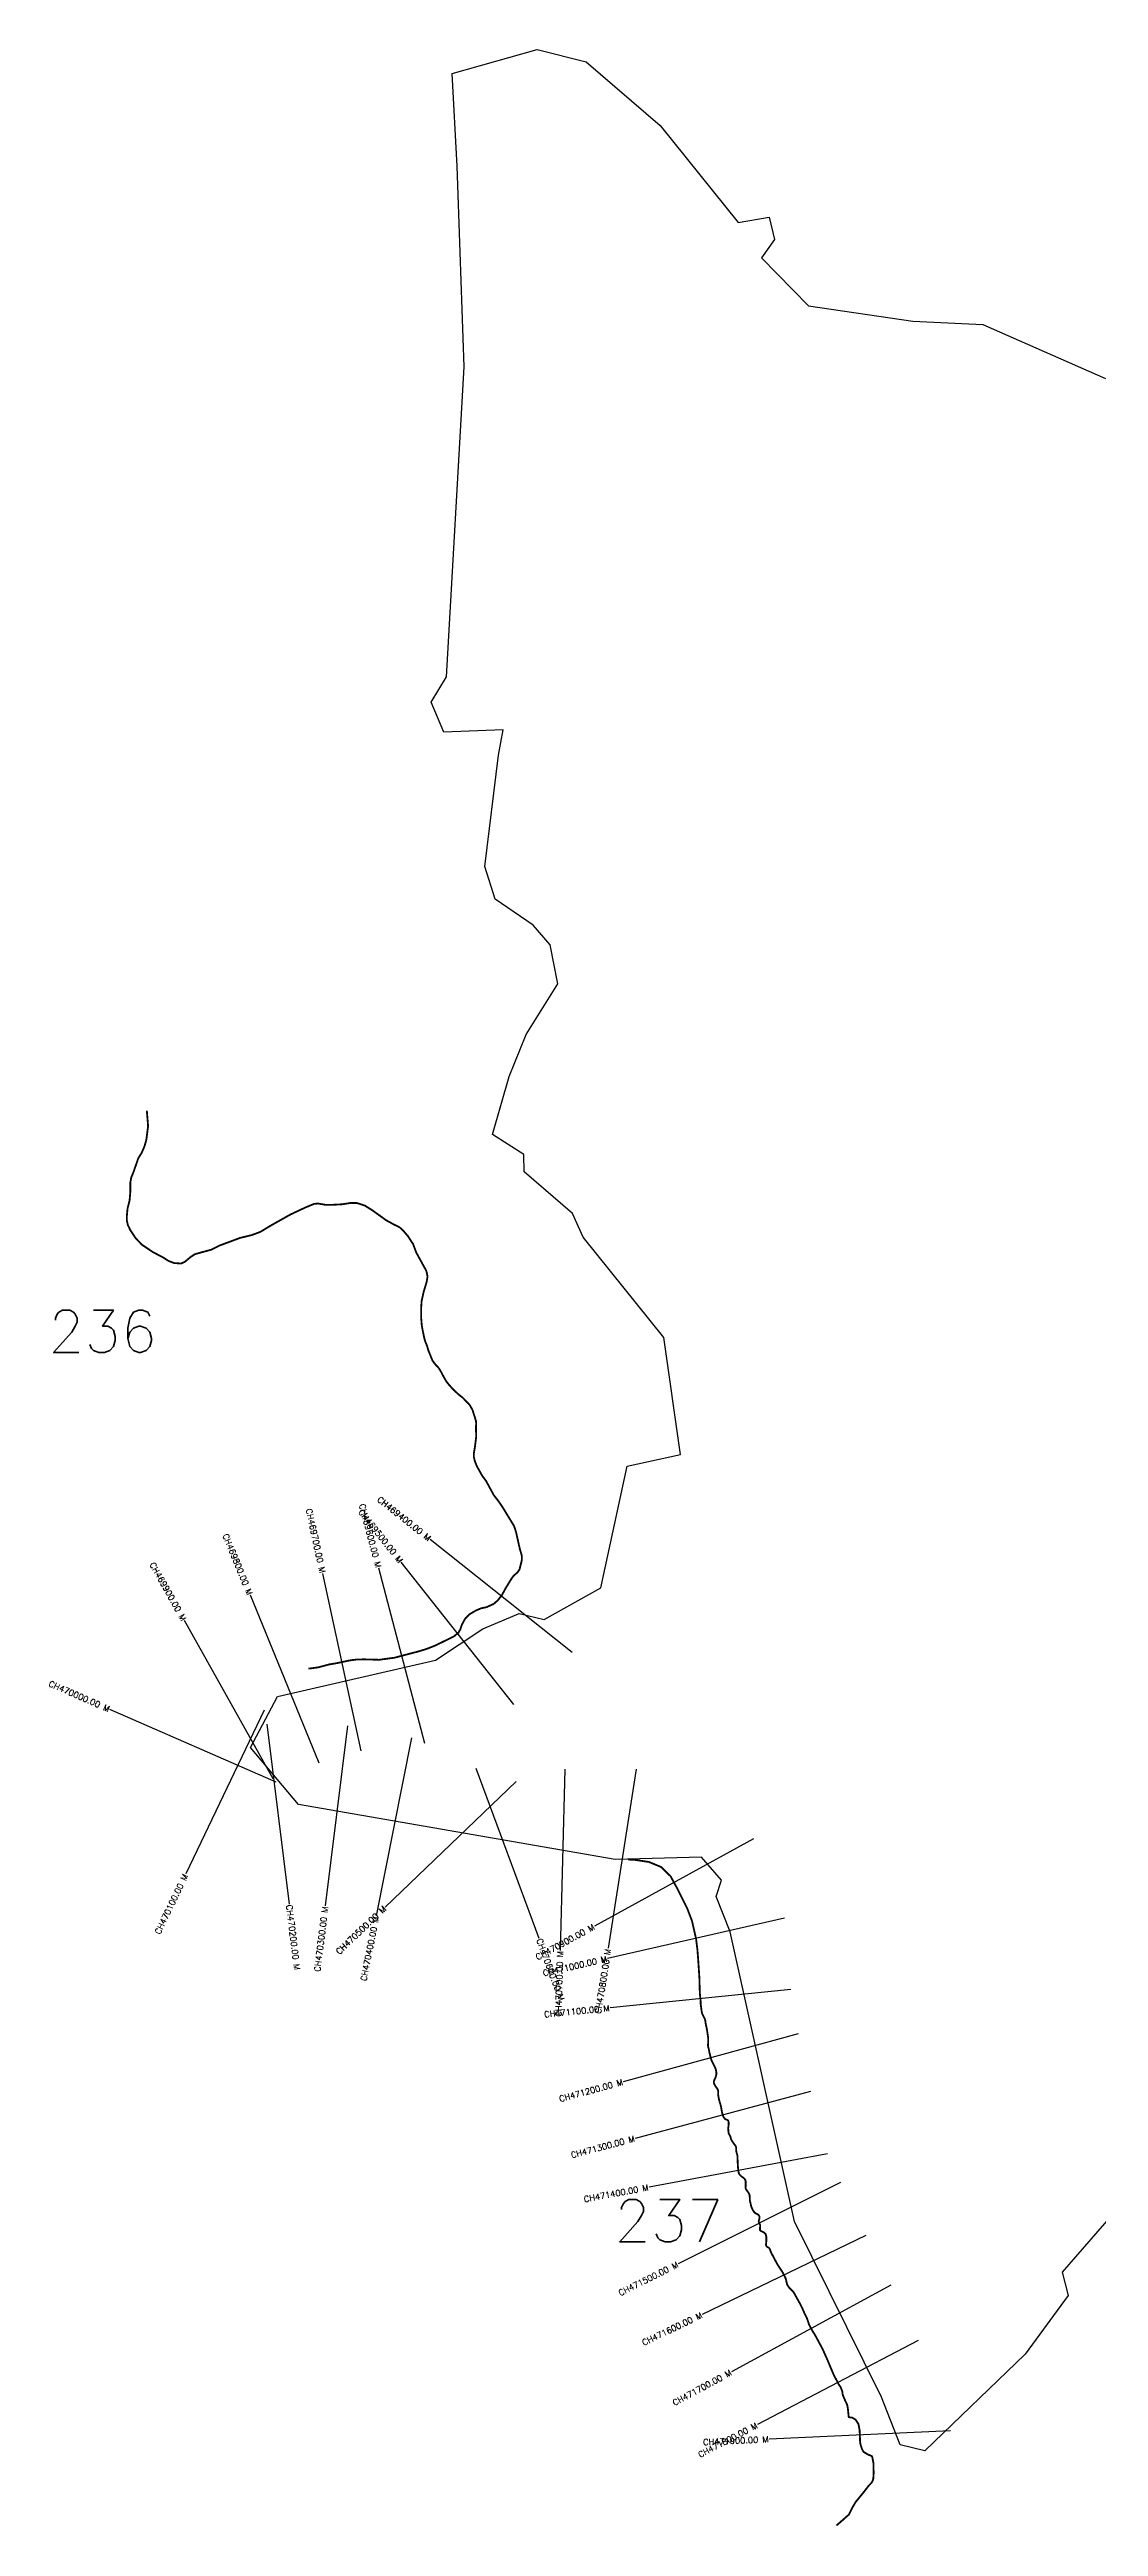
# Model space of a CAD drawing. Header units: metres. Extents: x 310882 to 315750, y 1906255 to 1910693.
# Drawn here: x 310882 to 312616, y 1906597 to 1910693 of the extents above; entities that cross this region are included whole.
import ezdxf
from ezdxf.enums import TextEntityAlignment as Align

# ---------------------------------------------------------------- set-up
doc = ezdxf.new("R2010")
doc.units = ezdxf.units.M
for name, color, linetype in [('CS', 134, 'Continuous'), ('CSMark', 6, 'Continuous'), ('NATURALLY PROTECTED', 3, 'Continuous'), ('village', 3, 'Continuous')]:
    doc.layers.add(name, color=color, linetype=linetype)
doc.styles.get("Standard").update_dxf_attribs({"font": 'simplex.shx'})

msp = doc.modelspace()

# ---------------------------------------------------------------- linework, layer by layer
at = {"layer": 'CS'}
for p, q in [((311746.5, 1908042.3), (311511.7, 1908229)), ((311502.7, 1907891.6), (311426.6, 1908181.8)), ((311649.8, 1907956), (311463.8, 1908191.4)), ((311328.2, 1907859.1), (311214.3, 1908136.7)), ((311397.3, 1907879.7), (311334, 1908173)), ((311251.8, 1907833), (311105.2, 1908094.8)), ((311257.1, 1907828), (310982.1, 1907947.8)), ((311237.2, 1907946.6), (311107.7, 1907676)), ((311241.4, 1907923.7), (311278.3, 1907626)), ((311374.9, 1907920.8), (311338.1, 1907623)), ((311480.9, 1907900.8), (311422.4, 1907606.5)), ((311586.8, 1907850.9), (311691.2, 1907569.6)), ((311734.4, 1907849.3), (311726.3, 1907549.4)), ((311852.2, 1907849.4), (311805.8, 1907553)), ((311653.5, 1907829), (311437, 1907621.3)), ((312046.2, 1907733.8), (311783, 1907589.9)), ((312097.3, 1907602.6), (311804.8, 1907536)), ((312107.5, 1907484.7), (311809, 1907454.5)), ((312120.1, 1907411.4), (311830.7, 1907332.5)), ((312140.2, 1907316), (311850.3, 1907238.8)), ((312168.3, 1907213.1), (311873.4, 1907158)), ((312189.8, 1907165.6), (311921.5, 1907031.4)), ((312231.6, 1907077.9), (311961.3, 1906947.7)), ((312273, 1906996.2), (312009.5, 1906852.9)), ((312318.3, 1906904.4), (312052.5, 1906765.5)), ((312371.7, 1906755.1), (312072, 1906741.5))]:
    msp.add_line(p, q, dxfattribs=at)
at = {"layer": 'NATURALLY PROTECTED', "const_width": 3, "flags": 128}
for points in [[(311043.1, 1908938.1), (311045.2, 1908912.5), (311042.3, 1908890), (311039.2, 1908879), (311034.5, 1908868.2), (311029, 1908859.4), (311026.6, 1908852.5), (311021.1, 1908836.6), (311017.3, 1908827.4), (311015.9, 1908819.6), (311015.9, 1908804.7), (311014.6, 1908789.6), (311011.2, 1908776.1), (311010.2, 1908764.8), (311009.9, 1908757.2), (311011.7, 1908749.2), (311015.7, 1908740.6), (311024.6, 1908727.2), (311035.2, 1908716.2), (311053.3, 1908704.1), (311069.9, 1908695.4), (311079.1, 1908689.5), (311088.5, 1908686), (311099.7, 1908685.3), (311105.8, 1908688), (311115, 1908695.7), (311122.5, 1908700.7), (311133.2, 1908703.7), (311149.5, 1908708.1), (311164.1, 1908715.3), (311197.4, 1908727.7), (311216.1, 1908732.2), (311230.8, 1908737.6), (311246.7, 1908747.3), (311280.6, 1908766.4), (311305.6, 1908778.1), (311319.5, 1908783.9), (311326.4, 1908784.5), (311338.1, 1908782.4), (311350, 1908782.4), (311365.8, 1908783.2), (311380.3, 1908785.5), (311390.1, 1908785.4), (311403.3, 1908781.2), (311415.9, 1908773.3), (311438.7, 1908756.9), (311451.5, 1908749.8), (311461.1, 1908745.1), (311467.1, 1908739.5), (311475, 1908730.3), (311481.4, 1908720.2), (311483, 1908718.3), (311488.5, 1908703.5), (311498.7, 1908684.9), (311505.3, 1908672.9), (311507.2, 1908663.5), (311505.6, 1908654.5), (311501, 1908639.4), (311499.2, 1908631.5), (311497.3, 1908622.9), (311496.5, 1908609.7), (311496.5, 1908597.3), (311497.7, 1908582.3), (311499.3, 1908573.9), (311501.5, 1908563.3), (311503.3, 1908556.4), (311506.1, 1908549.9), (311508.7, 1908541.2), (311512.7, 1908531.4), (311515.4, 1908524.7), (311519.7, 1908518.9), (311526.1, 1908512), (311530.4, 1908504.6), (311534.1, 1908497.5), (311538.5, 1908489.9), (311543.5, 1908483.8), (311549.4, 1908477.3), (311557.8, 1908469.4), (311565, 1908463.7), (311571.3, 1908457.3), (311577.2, 1908451), (311581.6, 1908442.9), (311584.6, 1908433.5), (311587.2, 1908425.1), (311587.5, 1908421.6), (311587.2, 1908410.8), (311587.7, 1908399.8), (311585.6, 1908382.8), (311583.8, 1908371.9), (311583.7, 1908365.3), (311585.7, 1908357.7), (311588.7, 1908350.2), (311597.4, 1908334.6), (311604.1, 1908325.5), (311608.3, 1908317.8), (311616.6, 1908302.5), (311621.5, 1908296.1), (311626, 1908290.1), (311630.9, 1908282.9), (311638.1, 1908271.1), (311649.9, 1908251.8), (311651.8, 1908246.7), (311653.7, 1908240.4), (311657.5, 1908223.3), (311659.7, 1908213.6), (311663, 1908202.3), (311663, 1908194.5), (311660.4, 1908184.1), (311659.3, 1908179.6), (311656, 1908174.7), (311649.5, 1908169), (311645.9, 1908164.1), (311636.3, 1908148.4), (311630, 1908136.8), (311623, 1908128.1), (311616.5, 1908122.4), (311604.9, 1908117.2), (311595.8, 1908115.2), (311587.8, 1908111.9), (311576.3, 1908105.2), (311569.5, 1908098.3), (311564, 1908088.3), (311561.5, 1908080.7), (311558.3, 1908074.9), (311550.6, 1908068.7), (311537.4, 1908062.2), (311520.3, 1908053.8), (311505.3, 1908047.9), (311493.6, 1908044.3), (311452.4, 1908033.5), (311434.6, 1908031.1), (311427.3, 1908030.1), (311413.7, 1908030.5), (311401.4, 1908030.8), (311388.8, 1908030.4), (311378.5, 1908029), (311371.1, 1908027.5), (311361.9, 1908025.5), (311353.6, 1908023.9), (311344.9, 1908022.5), (311326.6, 1908017.6), (311310.4, 1908015.4)], [(311838.8, 1907700), (311841.4, 1907699.7), (311850.1, 1907699.2), (311873.2, 1907695.8), (311893.2, 1907687.5), (311909, 1907672.1), (311920.3, 1907651.4), (311936.2, 1907619.7), (311944.4, 1907598.3), (311951.1, 1907568.7), (311953.3, 1907551.3), (311954.9, 1907530.1), (311956.6, 1907504.4), (311957.3, 1907479), (311958.7, 1907465), (311958.8, 1907460.4), (311959.8, 1907452.7), (311960.1, 1907450.1), (311960.8, 1907446.5), (311961.5, 1907444.5), (311962.8, 1907441.6), (311964.2, 1907438.9), (311965.4, 1907436.8), (311966.4, 1907433.2), (311967, 1907428.5), (311969.2, 1907418.1), (311970.4, 1907409.6), (311971.2, 1907404.4), (311971.2, 1907398.1), (311970.7, 1907392.9), (311971, 1907390.4), (311972.2, 1907386), (311973, 1907381.5), (311974.7, 1907374.6), (311976.2, 1907368.9), (311978.2, 1907364.4), (311981.7, 1907357.8), (311983.5, 1907353.5), (311984.3, 1907349.9), (311984.8, 1907346.7), (311984.4, 1907342.8), (311982.9, 1907338.6), (311980.5, 1907333.2), (311980.5, 1907331.6), (311981.1, 1907328.7), (311983.5, 1907324.5), (311985.6, 1907321.7), (311987.1, 1907319.3), (311987.8, 1907316.6), (311987.7, 1907313.7), (311987.7, 1907310.4), (311988.1, 1907308.1), (311988.9, 1907303.4), (311989.9, 1907299.8), (311991.1, 1907295.9), (311992.5, 1907290.5), (311993.7, 1907283.1), (311995.4, 1907276.7), (311996.5, 1907274), (311999, 1907270.9), (312000.3, 1907270.2), (312001.9, 1907269.6), (312004.2, 1907268.2), (312004.8, 1907266.4), (312005, 1907264.7), (312004.9, 1907260.7), (312004.2, 1907255.4), (312004.4, 1907253.1), (312004.6, 1907249.7), (312005, 1907247.2), (312006.4, 1907244.4), (312007.6, 1907242.5), (312008, 1907241), (312008.7, 1907237.8), (312010.5, 1907234.5), (312013.6, 1907230), (312015.2, 1907227.8), (312016.8, 1907225.7), (312017.4, 1907223.5), (312017.3, 1907220.1), (312017.6, 1907217.5), (312018.1, 1907214.8), (312018.9, 1907212.7), (312019.5, 1907210), (312019.6, 1907207.2), (312019.8, 1907202), (312020.1, 1907195), (312020.8, 1907185.9), (312021.6, 1907181.8), (312022.7, 1907179.2), (312026.4, 1907175.6), (312029.6, 1907173.5), (312031.9, 1907171), (312032.9, 1907168.9), (312033.2, 1907166.2), (312033.2, 1907161.4), (312032.9, 1907157.7), (312033.3, 1907155.2), (312034.7, 1907153.1), (312036.7, 1907150.4), (312038.6, 1907147.4), (312039.5, 1907145.1), (312039.8, 1907142.6), (312039.9, 1907139.6), (312040.1, 1907136), (312041, 1907131.9), (312042.2, 1907126.4), (312044.1, 1907121.9), (312046.7, 1907117.3), (312049.6, 1907114.7), (312053.5, 1907112.9), (312055.2, 1907110.9), (312055.9, 1907109.1), (312056, 1907106.5), (312055.5, 1907104.7), (312055, 1907103.5), (312054.6, 1907101.7), (312055.4, 1907099.1), (312056.9, 1907096.1), (312057.1, 1907094.1), (312056.7, 1907090), (312056.8, 1907087.4), (312057.4, 1907086.2), (312059.5, 1907085), (312063.2, 1907083.3), (312066.1, 1907080.6), (312067.4, 1907075.4), (312067.2, 1907067.8), (312066.7, 1907063), (312066.9, 1907061.3), (312068.5, 1907059.5), (312071.6, 1907057.7), (312073.3, 1907055.2), (312074.7, 1907050.9), (312085.2, 1907031), (312094.7, 1907016.5), (312099.5, 1907006.5), (312101.6, 1906997.1), (312105.1, 1906991.8), (312112.4, 1906984.4), (312116.7, 1906976.6), (312122.1, 1906966.9), (312126.6, 1906958.1), (312129.9, 1906950.6), (312132.6, 1906945.2), (312134.7, 1906940.5), (312136, 1906936.8), (312137.9, 1906931.1), (312141.2, 1906924.6), (312144.1, 1906919.3), (312146.5, 1906915.9), (312148.7, 1906912), (312152.7, 1906904.6), (312160.3, 1906890.4), (312167.9, 1906873.4), (312172.6, 1906862.1), (312178.7, 1906847.8), (312187.3, 1906831.4), (312189, 1906829.1), (312190.5, 1906826.5), (312192.9, 1906820.2), (312193.5, 1906814.8), (312196.7, 1906807.2), (312201.1, 1906797.7), (312202.2, 1906790.7), (312203.3, 1906779.8), (312203.5, 1906778.1), (312205.2, 1906777.4), (312208.9, 1906777.3), (312214.8, 1906773.6), (312219.6, 1906766.4), (312221.5, 1906756), (312222, 1906744), (312222.2, 1906738.3), (312222.9, 1906732.9), (312225.2, 1906725.9), (312226.8, 1906722.2), (312228.5, 1906720.1), (312234.5, 1906716.4), (312241.7, 1906713.4), (312242.5, 1906711.4), (312244.3, 1906702), (312244.7, 1906684.8), (312244, 1906675), (312241.5, 1906669.7), (312236.9, 1906664.9), (312227.8, 1906653.2), (312214.8, 1906637.3), (312208.7, 1906626.9), (312203.8, 1906616.8), (312190.4, 1906604.9), (312183.1, 1906598.6)]]:
    msp.add_lwpolyline(points, dxfattribs=at)
at = {"layer": 'village', "color": 6}
msp.add_polyline3d([(312648.6, 1907123.6, 0), (312556.2, 1907017.6, 0), (312566.3, 1906979.2, 0), (312495.2, 1906881.9, 0), (312329.4, 1906722.1, 0), (312288.7, 1906731.9, 0), (312257.8, 1906810.8, 0), (312113.7, 1907101.5, 0), (312007.5, 1907580.3, 0), (311984.5, 1907638.6, 0), (311993.3, 1907665.7, 0), (311960.3, 1907703.7, 0), (311817.2, 1907700.1, 0), (311294, 1907791, 0), (311214.3, 1907884.8, 0), (311258.9, 1907969.2, 0), (311520.6, 1908029.4, 0), (311598.8, 1908081.4, 0), (311658.8, 1908106.5, 0), (311700.2, 1908096.8, 0), (311793.9, 1908149.3, 0), (311837.2, 1908350.2, 0), (311925.4, 1908369.6, 0), (311897.9, 1908562.9, 0), (311764.5, 1908728.7, 0), (311746.6, 1908768.1, 0), (311667, 1908836.7, 0), (311666.3, 1908865.4, 0), (311614.8, 1908898.7, 0), (311641.9, 1908994.4, 0), (311670.3, 1909064.1, 0), (311722.5, 1909148, 0), (311709.8, 1909212, 0), (311682, 1909244.9, 0), (311619.2, 1909288, 0), (311601.7, 1909341.6, 0), (311624.5, 1909526.1, 0), (311632.2, 1909568, 0), (311534.3, 1909563.9, 0), (311513.4, 1909613.5, 0), (311538.3, 1909655.6, 0), (311567.5, 1910168.1, 0), (311556.4, 1910500, 0), (311547.8, 1910653, 0), (311688.5, 1910692.6, 0), (311769.2, 1910672.5, 0), (311891.8, 1910566.9, 0), (312020.5, 1910406.4, 0), (312072.2, 1910415.4, 0), (312080.8, 1910378.3, 0), (312059.5, 1910348.2, 0), (312137.2, 1910268.6, 0), (312309.5, 1910243.4, 0), (312425.2, 1910237.8, 0), (312627.8, 1910148.7, 0)], dxfattribs=at)

# ---------------------------------------------------------------- texts
at = {"char_height": 70, "attachment_point": 1}
for s, insert in [('236', (310879.9, 1908608.2)), ('237', (311816, 1907137.8))]:
    msp.add_mtext_dynamic_manual_height_columns(s, width=95.172, gutter_width=1, heights=[0], dxfattribs=dict(at, insert=insert))
at = {"layer": 'CSMark'}
for s, rotation, p in [('CH469700.00 M', 282.1858, (311333.8, 1908173.9)), ('CH469500.00 M', 308.3122, (311463.2, 1908192.1)), ('CH469600.00 M', 284.7127, (311426.3, 1908182.7)), ('CH469400.00 M', 321.5046, (311510.9, 1908229.6)), ('CH469800.00 M', 292.3213, (311213.9, 1908137.6)), ('CH469900.00 M', 299.263, (311104.7, 1908095.6)), ('CH470000.00 M', 336.4703, (310981.2, 1907948.2)), ('CH470100.00 M', 64.4156, (311107.2, 1907675.1)), ('CH470300.00 M', 82.9599, (311338, 1907622)), ('CH470500.00 M', 43.8202, (311436.3, 1907620.6)), ('CH470400.00 M', 78.7652, (311422.2, 1907605.5)), ('CH470900.00 M', 28.6579, (311782.1, 1907589.4)), ('CH471000.00 M', 12.8239, (311803.8, 1907535.8)), ('CH470700.00 M', 88.4547, (311726.3, 1907548.4)), ('CH470800.00 M', 81.1082, (311805.7, 1907552.1)), ('CH471100.00 M', 5.7776, (311808, 1907454.4)), ('CH471200.00 M', 15.2498, (311829.7, 1907332.2)), ('CH471300.00 M', 14.9024, (311849.3, 1907238.6)), ('CH471400.00 M', 10.5783, (311872.4, 1907157.9)), ('CH471500.00 M', 26.581, (311920.7, 1907030.9)), ('CH471600.00 M', 25.7235, (311960.4, 1906947.3)), ('CH471700.00 M', 28.5342, (312008.6, 1906852.4)), ('CH471800.00 M', 27.5901, (312051.6, 1906765)), ('CH471900.00 M', 2.6011, (312071, 1906741.4))]:
    msp.add_text(s, height=10, rotation=rotation, dxfattribs=at).set_placement(p, align=Align.MIDDLE_RIGHT)
for s, rotation, p in [('CH470200.00 M', 277.052, (311278.4, 1907625)), ('CH470600.00 M', 290.3755, (311691.6, 1907568.7))]:
    msp.add_text(s, height=10, rotation=rotation, dxfattribs=at).set_placement(p, align=Align.MIDDLE_LEFT)

doc.saveas('drawing.dxf')
